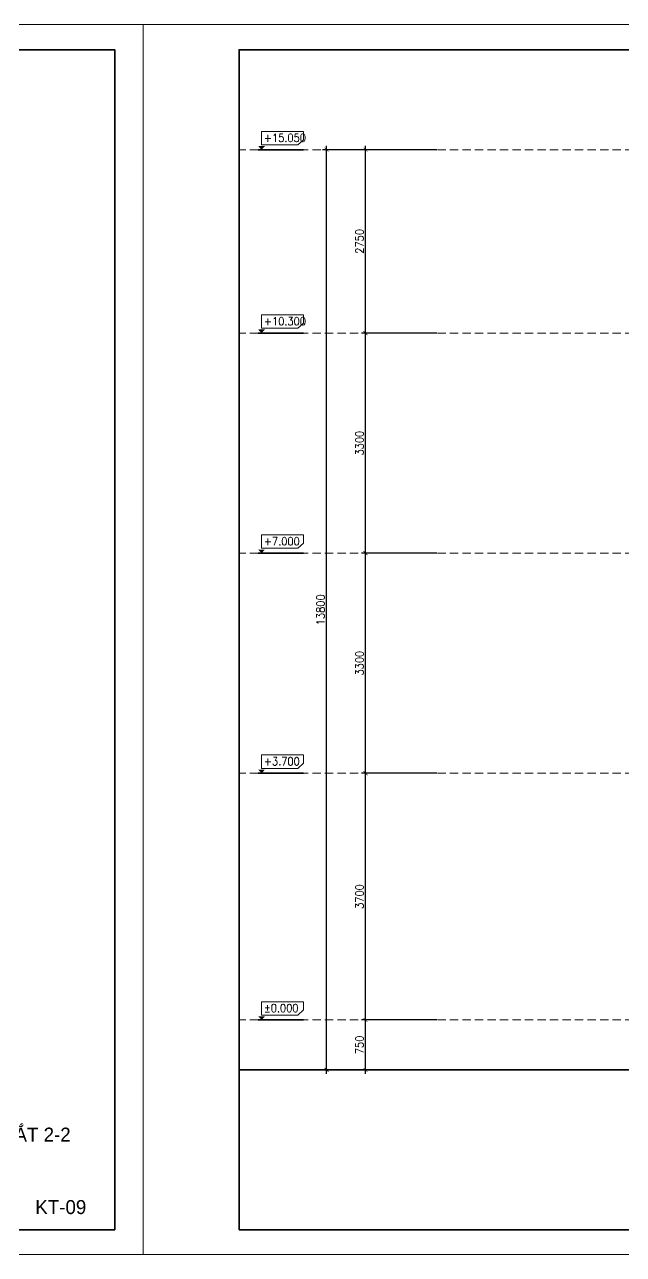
# Model space of a CAD drawing. Header units: millimetres. Extents: x -529782 to -142003, y -492574 to -273331.
# Drawn here: x -222022 to -213044, y -412168 to -393726 of the extents above; entities that cross this region are included whole.
import ezdxf
from ezdxf.enums import TextEntityAlignment as Align

# ---------------------------------------------------------------- set-up
doc = ezdxf.new("R2010")
doc.units = ezdxf.units.MM
doc.header["$LTSCALE"] = 500
doc.header["$MEASUREMENT"] = 0
doc.header["$PDMODE"] = 3
doc.linetypes.add('HIDDEN', pattern=[0.375, 0.25, -0.125])
doc.layers.get('0').update_dxf_attribs({"linetype": 'CONTINUOUS', "lineweight": 13})
doc.layers.get('Defpoints').update_dxf_attribs({"color": 255, "linetype": 'CONTINUOUS', "lineweight": 13})
for name, color, linetype, lineweight in [('1.cat 30', 30, 'CONTINUOUS', 35), ('2.thay 145', 145, 'CONTINUOUS', 18), ('3.manh 08', 8, 'CONTINUOUS', 9), ('4.dim 08', 8, 'CONTINUOUS', 13), ('6.khuat 75', 75, 'HIDDEN', 18), ('9.text \xad white', 7, 'CONTINUOUS', 15)]:
    doc.layers.add(name, color=color, linetype=linetype, lineweight=lineweight)
doc.styles.add('CA.JSC1', font='')
doc.styles.get("Standard").update_dxf_attribs({"font": 'txt.shx', "width": 0.9})
doc.styles.get('CA.JSC1').set_extended_font_data('.VnAvantH')
doc.dimstyles.new('CA 60', dxfattribs={"dimscale": 0, "dimtxt": 120, "dimasz": 60, "dimexe": 60, "dimexo": 0, "dimgap": 30, "dimtad": 1, "dimdec": 0, "dimzin": 0, "dimdsep": 46, "dimtxsty": 'Standard', "dimblk": 'ARCHTICK', "dimcen": 0.09, "dimdle": 60, "dimclrd": 256, "dimclre": 256, "dimclrt": 7, "dimadec": 0, "dimazin": 0, "dimtfac": 1, "dimtdec": 0, "dimtix": 1, "dimtmove": 2, "dimatfit": 3, "dimldrblk": 'DOT', "dimfxl": 1, "dimtolj": 1, "dimtzin": 0, "dimarcsym": 0})

# ---------------------------------------------------------------- blocks, each defined once
blk = doc.blocks.new('khung co loan')
at = {"layer": '1.cat 30'}
blk.add_lwpolyline([(1158, -14553), (1158, -303), (20658, -303), (20658, -14553)], close=True, dxfattribs=at)
at = {"layer": '3.manh 08'}
blk.add_lwpolyline([(0, -14850), (21000, -14850), (21000, 0), (0, 0)], close=True, dxfattribs=at)
blk = doc.blocks.new('ki hieu cost')
at = {"layer": '1.cat 30'}
blk.add_line((-119313, -196390), (-118176, -196390), dxfattribs=at)
at = {"layer": '3.manh 08'}
blk.add_lwpolyline([(-119227, -195934), (-119227, -196268), (-118320, -196268), (-118176, -196139), (-118176, -195934)], close=True, dxfattribs=at)
blk.add_solid([(-119313, -196299), (-119142, -196299), (-119227, -196390)], dxfattribs=at)
blk = doc.blocks.new('_ArchTick')
at = {"color": 1, "linetype": 'ByBlock', "const_width": 0.15}
blk.add_lwpolyline([(-0.5, -0.5), (0.5, 0.5)], dxfattribs=at)
blk = doc.blocks.new('*D118')
at = {"layer": '4.dim 08', "lineweight": -2, "transparency": 16777216}
for p, q in [((-215840, -408652), (-216971, -408652)), ((-216911, -409462), (-216911, -408592)), ((-215840, -409402), (-216971, -409402))]:
    blk.add_line(p, q, dxfattribs=at)
at = {"layer": 'Defpoints', "color": 0, "transparency": 16777216}
for p in [(-216911, -408652), (-215840, -408652), (-215840, -409402)]:
    blk.add_point(p, dxfattribs=at)
at = {"layer": '4.dim 08', "lineweight": -2, "transparency": 16777216, "xscale": 60, "yscale": 60, "zscale": 60}
for p, rotation in [((-216911, -408652), 90), ((-216911, -409402), 270)]:
    blk.add_blockref('_ArchTick', p, dxfattribs=dict(at, rotation=rotation))
at = {"layer": '4.dim 08', "color": 7, "transparency": 16777216, "insert": (-217001, -409027), "char_height": 120, "attachment_point": 5, "rotation": 90}
blk.add_mtext('\\A1;750', dxfattribs=at)
blk = doc.blocks.new('_DOT')
at = {"color": 1, "linetype": 'ByBlock'}
blk.add_line((-0.5, 0), (-1, 0), dxfattribs=at)
at = {"color": 1, "linetype": 'ByBlock', "const_width": 0.5}
blk.add_lwpolyline([(-0.25, 0, 1), (0.25, 0, 1)], format="xyb", close=True, dxfattribs=at)
blk = doc.blocks.new('*D119')
at = {"layer": '4.dim 08', "lineweight": -2, "transparency": 16777216}
for p, q in [((-215840, -404952), (-216971, -404952)), ((-216911, -408712), (-216911, -404892)), ((-215840, -408652), (-216971, -408652))]:
    blk.add_line(p, q, dxfattribs=at)
at = {"layer": 'Defpoints', "color": 0, "transparency": 16777216}
for p in [(-216911, -404952), (-215840, -404952), (-215840, -408652)]:
    blk.add_point(p, dxfattribs=at)
at = {"layer": '4.dim 08', "lineweight": -2, "transparency": 16777216, "xscale": 60, "yscale": 60, "zscale": 60}
for p, rotation in [((-216911, -404952), 90), ((-216911, -408652), 270)]:
    blk.add_blockref('_ArchTick', p, dxfattribs=dict(at, rotation=rotation))
at = {"layer": '4.dim 08', "color": 7, "transparency": 16777216, "insert": (-217001, -406802), "char_height": 120, "attachment_point": 5, "rotation": 90}
blk.add_mtext('\\A1;3700', dxfattribs=at)
blk = doc.blocks.new('*D120')
at = {"layer": '4.dim 08', "lineweight": -2, "transparency": 16777216}
for p, q in [((-215840, -401652), (-216971, -401652)), ((-216911, -405012), (-216911, -401592)), ((-215840, -404952), (-216971, -404952))]:
    blk.add_line(p, q, dxfattribs=at)
at = {"layer": 'Defpoints', "color": 0, "transparency": 16777216}
for p in [(-216911, -401652), (-215840, -401652), (-215840, -404952)]:
    blk.add_point(p, dxfattribs=at)
at = {"layer": '4.dim 08', "lineweight": -2, "transparency": 16777216, "xscale": 60, "yscale": 60, "zscale": 60}
for p, rotation in [((-216911, -401652), 90), ((-216911, -404952), 270)]:
    blk.add_blockref('_ArchTick', p, dxfattribs=dict(at, rotation=rotation))
at = {"layer": '4.dim 08', "color": 7, "transparency": 16777216, "insert": (-217001, -403302), "char_height": 120, "attachment_point": 5, "rotation": 90}
blk.add_mtext('\\A1;3300', dxfattribs=at)
blk = doc.blocks.new('*D121')
at = {"layer": '4.dim 08', "lineweight": -2, "transparency": 16777216}
for p, q in [((-215840, -398352), (-216971, -398352)), ((-216911, -401712), (-216911, -398292)), ((-215840, -401652), (-216971, -401652))]:
    blk.add_line(p, q, dxfattribs=at)
at = {"layer": 'Defpoints', "color": 0, "transparency": 16777216}
for p in [(-216911, -398352), (-215840, -398352), (-215840, -401652)]:
    blk.add_point(p, dxfattribs=at)
at = {"layer": '4.dim 08', "lineweight": -2, "transparency": 16777216, "xscale": 60, "yscale": 60, "zscale": 60}
for p, rotation in [((-216911, -398352), 90), ((-216911, -401652), 270)]:
    blk.add_blockref('_ArchTick', p, dxfattribs=dict(at, rotation=rotation))
at = {"layer": '4.dim 08', "color": 7, "transparency": 16777216, "insert": (-217001, -400002), "char_height": 120, "attachment_point": 5, "rotation": 90}
blk.add_mtext('\\A1;3300', dxfattribs=at)
blk = doc.blocks.new('*D122')
at = {"layer": '4.dim 08', "lineweight": -2, "transparency": 16777216}
for p, q in [((-216911, -398412), (-216911, -395542)), ((-215840, -395602), (-216971, -395602)), ((-215840, -398352), (-216971, -398352))]:
    blk.add_line(p, q, dxfattribs=at)
at = {"layer": 'Defpoints', "color": 0, "transparency": 16777216}
for p in [(-216911, -395602), (-215840, -395602), (-215840, -398352)]:
    blk.add_point(p, dxfattribs=at)
at = {"layer": '4.dim 08', "lineweight": -2, "transparency": 16777216, "xscale": 60, "yscale": 60, "zscale": 60}
for p, rotation in [((-216911, -395602), 90), ((-216911, -398352), 270)]:
    blk.add_blockref('_ArchTick', p, dxfattribs=dict(at, rotation=rotation))
at = {"layer": '4.dim 08', "color": 7, "transparency": 16777216, "insert": (-217001, -396977), "char_height": 120, "attachment_point": 5, "rotation": 90}
blk.add_mtext('\\A1;2750', dxfattribs=at)
blk = doc.blocks.new('*D124')
at = {"layer": '4.dim 08', "lineweight": -2, "transparency": 16777216}
for p, q in [((-217495, -409462), (-217495, -395542)), ((-215840, -395602), (-217555, -395602)), ((-215840, -409402), (-217555, -409402))]:
    blk.add_line(p, q, dxfattribs=at)
at = {"layer": 'Defpoints', "color": 0, "transparency": 16777216}
for p in [(-217495, -395602), (-215840, -395602), (-215840, -409402)]:
    blk.add_point(p, dxfattribs=at)
at = {"layer": '4.dim 08', "lineweight": -2, "transparency": 16777216, "xscale": 60, "yscale": 60, "zscale": 60}
for p, rotation in [((-217495, -395602), 90), ((-217495, -409402), 270)]:
    blk.add_blockref('_ArchTick', p, dxfattribs=dict(at, rotation=rotation))
at = {"layer": '4.dim 08', "color": 7, "transparency": 16777216, "insert": (-217585, -402502), "char_height": 120, "attachment_point": 5, "rotation": 90}
blk.add_mtext('\\A1;13800', dxfattribs=at)

msp = doc.modelspace()

# ---------------------------------------------------------------- linework, layer by layer
at = {"layer": '1.cat 30'}
msp.add_line((-197519.8, -409402), (-218806.2, -409402), dxfattribs=at)
at = {"layer": '6.khuat 75'}
for p, q in [((-197519.8, -395602), (-218806.2, -395602)), ((-197519.8, -398352), (-218806.2, -398352)), ((-197519.8, -401652), (-218806.2, -401652)), ((-197519.8, -404952), (-218806.2, -404952)), ((-197519.8, -408652), (-218806.2, -408652))]:
    msp.add_line(p, q, dxfattribs=at)

# ---------------------------------------------------------------- block references
at = {"layer": '2.thay 145'}
for name, p, xscale, yscale, zscale in [('khung co loan', (-246325.1, -393725.8), 1.241924691043096, 1.241924691072199, 1.241924691059295), ('khung co loan', (-220244.7, -393725.8), 1.241924691043096, 1.241924691072199, 1.241924691059295), ('ki hieu cost', (-146932.2, -277768.3), 0.6000000000058208, 0.6000000000058208, 0.6000000000000001), ('ki hieu cost', (-146932.2, -280518.3), 0.6000000000058208, 0.6000000000058208, 0.6000000000000001), ('ki hieu cost', (-146932.2, -283818.3), 0.6000000000058208, 0.6000000000058208, 0.6000000000000001), ('ki hieu cost', (-146932.2, -287118.3), 0.6000000000058208, 0.6000000000058208, 0.6000000000000001), ('ki hieu cost', (-146932.2, -290818.3), 0.6000000000058208, 0.6000000000058208, 0.6000000000000001)]:
    msp.add_blockref(name, p, dxfattribs=dict(at, xscale=xscale, yscale=yscale, zscale=zscale))

# ---------------------------------------------------------------- texts
at = {"layer": '9.text \xad white', "style": 'CA.JSC1'}
msp.add_text('mÆt c¾t 2-2', height=210, dxfattribs=at).set_placement((-223047.1, -410477.2))
msp.add_text('kt-09', height=210, dxfattribs=at).set_placement((-221479.4, -411563.4), align=Align.CENTER)
at = {"layer": '9.text \xad white', "lineweight": 100, "char_height": 120, "width": 546.9, "attachment_point": 1}
for s, insert in [('+15.050', (-218433.2, -395364.1)), ('+10.300', (-218433.2, -398114.1)), ('+7.000', (-218433.2, -401414.1)), ('+3.700', (-218433.2, -404714.1)), ('%%P0.000', (-218433.2, -408414.1))]:
    msp.add_mtext(s, dxfattribs=dict(at, insert=insert))

# ---------------------------------------------------------------- dimensions: what is measured, and where the dimension line sits
at = {"layer": '4.dim 08'}
for base, p1, p2, picture, middle in [((-217494.7, -395602), (-215839.7, -409402), (-215839.7, -395602), '*D124', (-217584.7, -402502)), ((-216911.2, -395602), (-215839.7, -398352), (-215839.7, -395602), '*D122', (-217001.2, -396977)), ((-216911.2, -398352), (-215839.7, -401652), (-215839.7, -398352), '*D121', (-217001.2, -400002)), ((-216911.2, -401652), (-215839.7, -404952), (-215839.7, -401652), '*D120', (-217001.2, -403302)), ((-216911.2, -404952), (-215839.7, -408652), (-215839.7, -404952), '*D119', (-217001.2, -406802)), ((-216911.2, -408652), (-215839.7, -409402), (-215839.7, -408652), '*D118', (-217001.2, -409027))]:
    dim = msp.add_linear_dim(base=base, p1=p1, p2=p2, angle=90, dimstyle='CA 60', override={"dimscale": 1}, dxfattribs=at)
    dim.commit()
    dim.dimension.update_dxf_attribs({"geometry": picture, "text_midpoint": middle})

doc.saveas('drawing.dxf')
